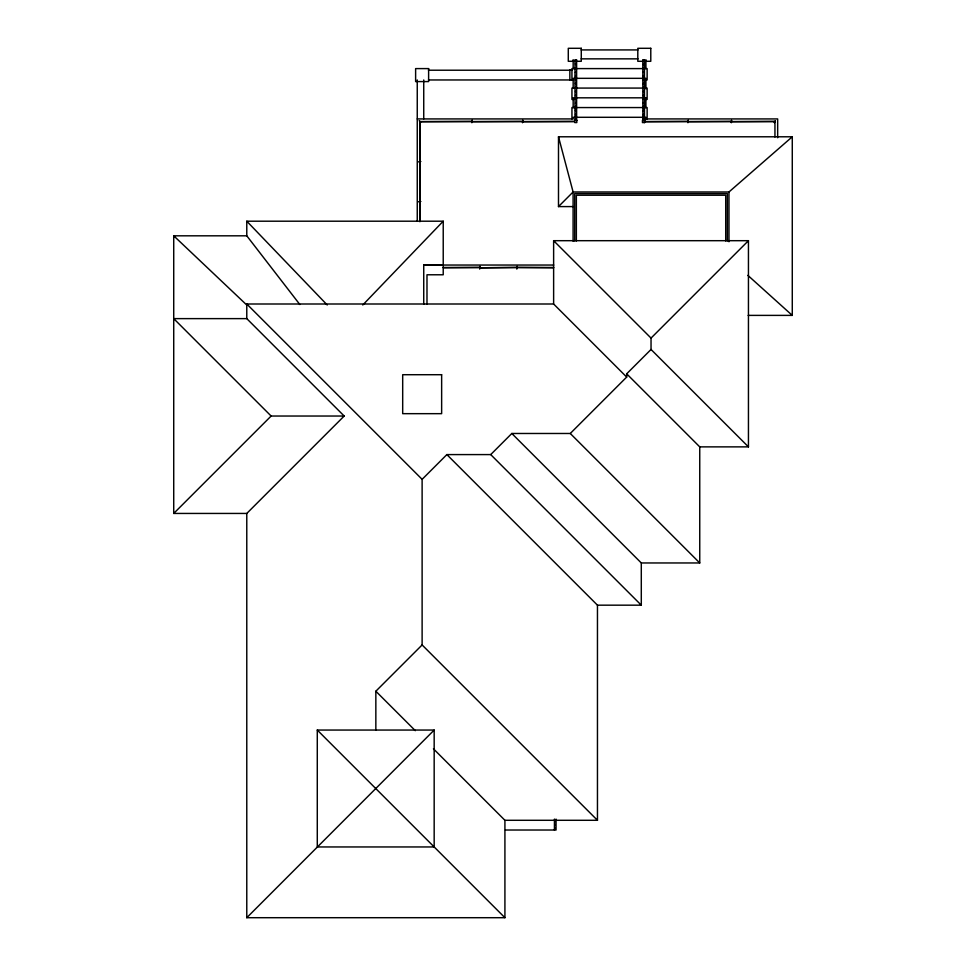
<?xml version="1.0" encoding="UTF-8"?>
<svg xmlns="http://www.w3.org/2000/svg" width="966" height="966" viewBox="0 0 966 966"><rect width="100%" height="100%" fill="white"/><g stroke="black" fill="none" stroke-linecap="round" stroke-linejoin="round"><path stroke-width="1.45" d="M362.769 304.99L443.225 221.202L246.777 221.202L246.777 235.813L299.846 304.531M344.186 416.032L246.777 513.441L173.723 513.441L271.132 416.032L344.186 416.032L246.777 318.623L173.723 318.623L271.132 416.032M573.104 206.591L558.493 206.591L573.104 191.98L728.968 191.98L792.277 136.786L792.277 315.387L748.155 315.387M433.444 748.819L504.916 820.291L597.459 820.291L422.118 644.95L422.118 479.341L446.872 454.588L490.716 454.588L641.291 605.175L641.291 562.961L511.823 433.48L490.716 454.588M651.036 349.463L626.68 373.818L699.746 446.872L748.445 446.872L651.036 349.463L651.036 338.1L748.445 240.691L553.627 240.691L553.627 304L626.68 377.066L570.266 433.48L511.823 433.48M375.846 730.187L375.846 691.221L422.118 644.95M504.916 820.291L504.916 917.7L246.777 917.7L434.169 730.055L317.283 730.055L317.283 846.953L434.169 846.953L434.169 730.055M581.146 49.918L637.934 49.918M581.146 58.854L637.934 58.854M575.495 64.022L576.11 64.022M575.495 67.874L576.11 68.489L575.495 67.765M569.916 70.011L572.355 70.011M428.481 70.216L572.077 70.216M576.11 75.59L575.446 76.193L576.11 75.481M428.493 79.961L573.562 79.961M645.505 79.961L647.135 79.961L647.135 68.598L571.944 68.598L571.944 79.961M575.495 83.305L576.11 83.909L575.495 83.185M576.11 91.009L575.495 91.625L576.11 90.901M576.11 94.873L575.495 95.477L576.11 94.753M576.11 98.725L575.495 99.329L576.11 98.617M573.562 99.438L571.944 99.438L571.944 88.075L647.135 88.075L647.135 99.438L645.505 99.438M576.11 102.577L575.495 103.193L576.11 102.468M575.495 106.429L576.11 107.045L575.495 106.32M575.495 110.293L576.11 110.293M575.495 117.997L576.11 117.997M417.252 118.927L573.164 118.927L573.164 117.297L645.916 117.297L645.916 118.927M645.505 118.927L777.666 118.927L777.666 137.752M774.949 122.573L774.949 136.991M558.493 206.591L558.493 136.786L792.277 136.786M173.723 513.441L173.723 235.813L246.777 235.813M423.736 265.046L553.699 265.046M443.225 267.473L479.136 267.473L443.225 267.775M553.627 267.473L517.716 267.473L553.627 267.775M246.777 318.623L246.777 304L553.627 304M641.291 562.961L699.746 562.961L699.746 446.872M446.872 454.588L597.459 605.175L641.291 605.175M505.46 830.023L556.054 830.023L556.054 819.096M443.225 265.046L423.736 264.829L423.736 304.302M747.853 275.358L792.277 315.387M173.723 235.813L246.656 304.918M553.627 240.691L651.036 338.1M570.266 433.48L699.746 562.961M246.777 304L422.118 479.341M375.846 691.221L415.32 730.682M317.283 730.055L504.916 917.7M246.777 221.202L327.233 304.99M558.493 136.786L573.104 191.98L573.104 241.186M748.445 240.691L748.445 446.872M728.968 191.98L728.968 241.754M727.338 240.945L727.338 193.611L574.734 193.611L574.734 240.945M725.72 240.981L725.72 195.229L576.352 195.229L576.352 240.981M647.135 118.927L647.135 107.564L571.944 107.564L571.944 118.927M645.916 59.663L645.916 68.707M645.916 88.884L645.916 78.331L573.164 78.331L573.164 88.28M645.916 107.757L645.916 97.82L573.164 97.82L573.164 107.757M644.431 59.663L644.491 122.573M643.972 60.17L643.972 60.773L643.356 60.17M642.813 59.663L642.861 120.895M626.68 373.818L626.68 377.066M597.459 605.175L597.459 820.291M576.617 59.663L576.617 120.339M576.11 60.17L576.11 60.773L575.495 60.17M576.11 63.913L576.11 64.625L575.495 63.913M576.11 110.184L576.11 110.897L575.495 110.184M576.11 117.888L576.11 118.613L575.495 117.888M574.987 59.663L574.987 120.339M573.164 59.663L573.164 68.707M569.855 70.216L569.855 79.961M554.846 821.1L554.846 821.704M554.846 824.348L554.846 824.952M554.846 827.596L554.846 828.2M554.436 819.096L554.436 830.023M443.225 221.202L443.225 274.779L426.984 274.779L426.984 304.302M423.736 79.961L423.736 118.927M419.969 221.564L419.969 202.449L419.799 221.564M417.252 79.961L417.252 221.274M246.777 513.441L246.777 917.7M471.239 121.487L420.645 121.644L471.239 121.487M775.312 120.822L774.382 122.646L775.312 120.822M419.377 120.678L420.488 122.573L419.377 120.678M581.278 48.3L568.286 48.3L568.286 61.293L581.278 61.293L581.278 48.3M650.782 48.3L637.802 48.3L637.802 61.293L650.782 61.293L650.782 48.3M643.972 64.022L643.356 64.625L643.972 64.022M643.972 67.874L643.356 68.489L643.972 67.874M428.614 68.598L415.621 68.598L415.621 81.579L428.614 81.579L428.614 68.598M576.11 71.738L575.495 72.341L576.11 71.738M643.972 71.738L643.356 72.341L643.972 71.738M643.972 75.59L643.356 76.193L643.972 75.59M576.11 79.441L575.495 80.057L576.11 79.333M643.972 79.441L643.356 80.057L643.972 79.441M643.972 83.305L643.356 83.909L643.972 83.305M576.11 87.157L575.495 87.761L576.11 87.157M643.972 87.157L643.356 87.761L643.972 87.157M643.972 91.009L643.356 91.625L643.972 91.009M643.972 94.873L643.356 95.477L643.972 94.873M643.972 98.725L643.356 99.329L643.972 98.725M643.972 102.577L643.356 103.193L643.972 102.577M643.96 106.429L643.344 107.045L643.96 106.429M643.972 110.293L643.356 110.897L643.972 110.293M576.11 114.145L575.495 114.761L576.11 114.036M643.972 114.145L643.356 114.761L643.972 114.145M643.972 117.997L643.356 118.613L643.972 117.997M472.12 120.339L471.867 122.573L472.12 120.339M522.799 120.339L522.546 122.573L522.799 120.339M576.811 120.339L574.782 120.339L574.782 122.573L576.811 122.573L576.811 120.339M644.684 120.339L642.45 120.339L642.45 122.573L644.684 122.573L644.684 120.339M688.19 120.339L687.937 122.573L688.19 120.339M731.576 120.339L731.322 122.573L731.576 120.339M521.918 121.487L472.76 121.644L521.918 121.487M574.021 121.487L523.439 121.644L574.021 121.487M687.309 121.487L645.252 121.644L687.309 121.487M730.694 121.487L688.83 121.644L730.694 121.487M774.273 121.487L732.216 121.644L774.273 121.487M419.969 122.573L419.799 160.996L419.969 122.573M420.645 161.624L418.978 161.877L420.645 161.624M419.969 162.517L419.799 200.928L419.969 162.517M420.645 201.556L418.978 201.809L420.645 201.556M479.993 266.459L479.74 268.802L479.993 266.459M517.1 266.459L516.846 268.802L517.1 266.459M516.242 267.473L480.609 267.775L516.242 267.473M441.643 374.711L402.689 374.711L402.689 413.665L441.643 413.665L441.643 374.711"/></g></svg>
